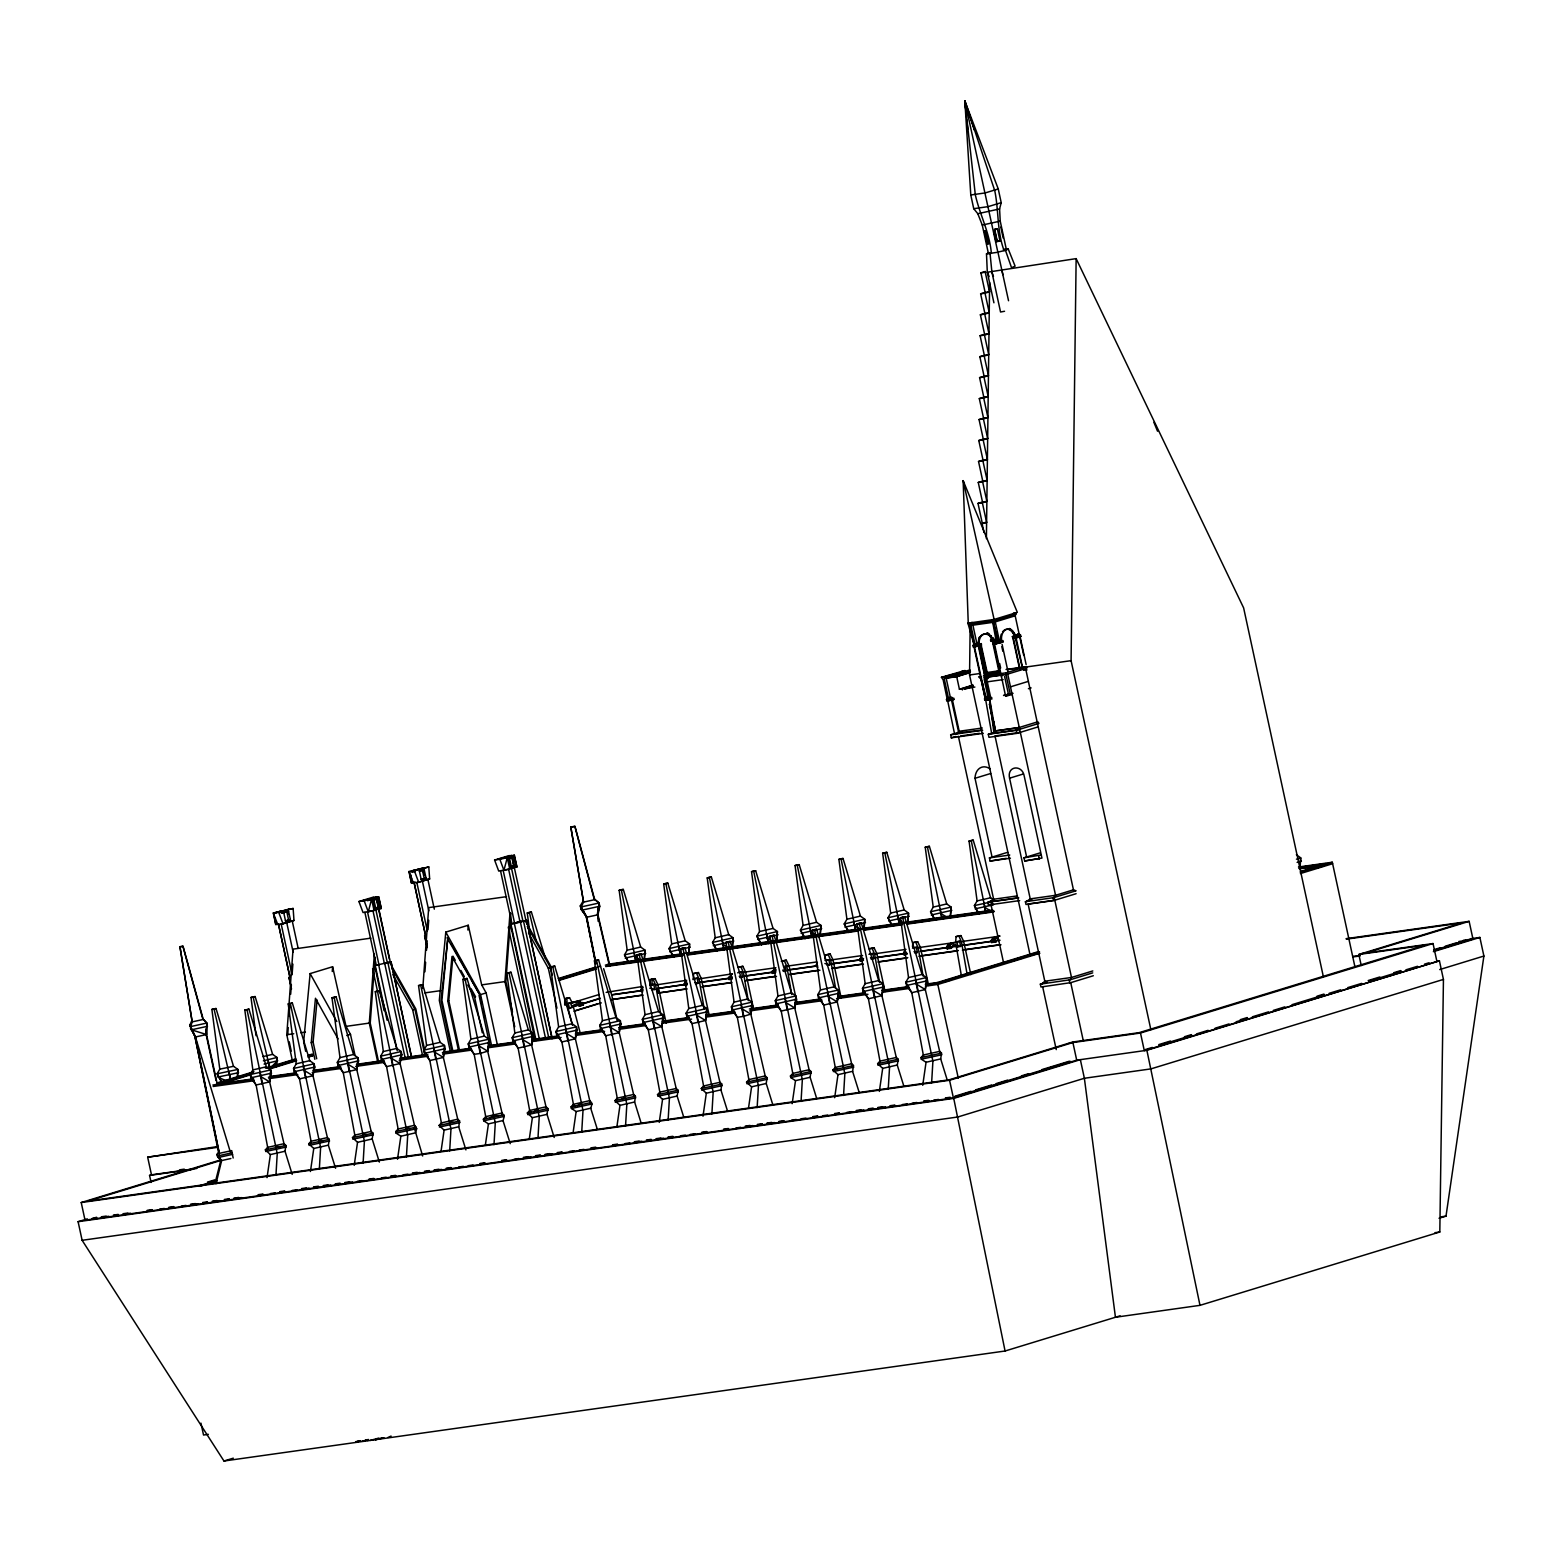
<?xml version="1.0" encoding="UTF-8"?>
<svg xmlns="http://www.w3.org/2000/svg" width="1562" height="1562" viewBox="0 0 1562 1562"><rect width="100%" height="100%" fill="white"/><g stroke="black" fill="none" stroke-linecap="round" stroke-linejoin="round"><path stroke-width="1.5" d="M569.954 1003.448L572.375 1003.097L569.525 997.669L564.741 998.782L564.702 1005.049L567.104 1004.717L572.512 1025.355M1030.276 955.885L969.553 674.979L970.178 624.995M986.403 538.656L989.625 282.488M1150.862 1029.651L1071.083 660.667L1076.14 258.628L987.301 272.218L986.501 253.864L989.273 252.614M1120.11 1315.829L1005.069 1351.013L223.971 1461.017L82.122 1240.306L78.1 1221.699L953.738 1098.398L1080.357 1059.661L1084.379 1078.268L1115.444 1317.254L1199.987 1305.344L1439.813 1231.988L1443.444 979.413L1439.422 960.806L1144.302 1050.66L1140.494 1033.029L1433.037 943.546L1436.845 961.157M230.395 1152.17L195.445 1036.973L191.423 1029.807L190.72 1026.566L192.185 1021.88L179.942 946.709L182.852 946.064L202.709 1018.658L206.789 1023.051L206.535 1034.552L217.216 1083.813M1026.624 856.991L1009.579 778.188C1006.748 765.614 1022.349 764.306 1024.223 776.138L1041.952 858.104L1024.672 860.974L1023.989 857.811L1040.038 852.891M651.94 985.153L652.135 979.081L655.044 978.671L657.778 984.333L666.173 1023.149M275.947 1175.385L277.235 1153.615L247.011 1009.735L248.963 1009.15L266.36 1066.787L270.714 1069.911L271.417 1073.153L269.621 1081.88L284.264 1144.907M319.331 1169.274L320.62 1147.523L290.395 1003.624L292.348 1003.038L309.745 1060.676L314.118 1063.8L314.821 1067.041L313.005 1075.769L327.669 1138.796M363.106 1163.104L364.395 1141.353L334.17 997.474L336.123 996.868L353.52 1054.506L357.893 1057.63L358.577 1060.871L356.78 1069.599L371.444 1132.626M406.413 1157.012L407.702 1135.262L377.477 991.362L379.429 990.777L396.826 1048.414L401.2 1051.538L401.883 1054.78L400.087 1063.507L415.277 1128.877L414.516 1125.323L398.115 1128.994L395.791 1131.552L396.123 1133.153L400.848 1136.218L415.492 1132.86L416.683 1128.682L414.516 1125.323M449.68 1150.921L450.969 1129.15L420.744 985.271L422.697 984.685L440.094 1042.323L444.467 1045.447L445.17 1048.688L443.354 1057.415L458.017 1120.442M494.002 1144.673L495.291 1122.922L465.066 979.042L467.018 978.437L484.415 1036.075L488.789 1039.199L487.676 1051.167L502.866 1116.537L502.105 1112.984L485.704 1116.674L483.38 1119.232L483.732 1120.813L488.437 1123.879L503.081 1120.54L504.272 1116.342L502.105 1112.984M537.953 1138.483L539.241 1116.732L509.017 972.853L510.969 972.247L528.366 1029.885L532.74 1033.009L533.423 1036.25L531.627 1044.978L546.29 1108.005M581.708 1132.333L582.997 1110.562L552.772 966.683L554.725 966.077L572.122 1023.715L576.495 1026.859L577.198 1030.1L575.382 1038.828L590.573 1104.178L589.811 1100.624L573.41 1104.314L571.087 1106.872L571.438 1108.473L576.144 1111.539L590.787 1108.18L591.978 1103.983L589.811 1100.624M625.542 1126.163L626.831 1104.393L596.606 960.513L598.578 959.908L615.955 1017.545L620.329 1020.689L621.032 1023.93L619.235 1032.658L633.879 1095.684M668.126 1120.169L669.415 1098.398L639.19 954.519L641.142 953.913L658.539 1011.551L662.913 1014.675L663.616 1017.936L661.8 1026.644L676.463 1089.671M711.881 1113.999L713.17 1092.228L682.945 948.349L684.898 947.763L702.295 1005.401L706.668 1008.525L707.371 1011.766L705.555 1020.494L720.219 1083.52M757.14 1107.614L758.449 1085.863L728.224 941.984L730.176 941.378L747.573 999.016L751.927 1002.14L750.834 1014.109L765.478 1077.136M801.052 1101.444L802.341 1079.674L772.136 935.794L774.088 935.189L791.485 992.827L795.839 995.97L796.542 999.211L794.746 1007.939L809.389 1070.966M843.558 1095.45L844.847 1073.699L814.622 929.82L816.594 929.214L833.971 986.852L838.345 989.976L839.048 993.217L837.252 1001.945L852.442 1067.315M888.231 1089.163L889.539 1067.393L859.315 923.513L861.267 922.927L878.664 980.565L883.018 983.689L883.721 986.93L881.925 995.658L896.568 1058.685M931.616 1083.052L932.904 1061.301L902.68 917.402L904.652 916.816L922.029 974.454L926.403 977.578L927.106 980.819L925.29 989.547L939.953 1052.573M206.262 1029.397L205.969 1033.751L216.064 1080.572M649.772 985.837L650.183 979.667L652.135 979.081M693.157 979.725L693.587 973.556L698.448 972.56L701.182 978.222L709.421 1016.335M825.029 959.127L825.302 955.007L830.164 954.011L832.897 959.673L841.137 997.786M912.52 946.806L912.794 942.687L917.655 941.691L920.389 947.353L928.629 985.466M970.842 974.61L963.637 941.261L960.903 935.599L956.061 936.614L955.632 942.765L957.799 942.101M597.719 909.143L598.129 921.248M292.426 1060.891L286.783 1034.727L293.051 949.13L370.858 938.157M287.701 1034.727L288.228 1027.581M289.087 1015.671L289.79 1006.143M290.669 994.252L291.372 984.724M292.172 973.595L292.875 964.125M332.257 971.525L332.608 966.741L310.135 973.595L303.653 1041.913L305.683 1051.324M378.043 1063.527L369.296 1023.09L374.353 954.148M375.056 957.252L370.233 1023.11L378.355 1060.715M422.775 988.473L428.71 907.62L506.518 896.666M424.923 971.798L425.625 962.27M426.504 950.36L427.187 940.832M428.008 929.741L428.71 920.272M467.897 930.015L468.249 925.231L445.795 932.104L439.312 1000.422L450.5 1052.202M514.738 1026.781L504.956 981.6L510.013 912.638M510.891 913.38L505.893 981.6L512.492 1012.156M237.229 1076.608L237.893 1069.443L233.519 1066.299L216.025 1008.525L211.885 1009.423L219.793 1069.15L217.118 1073.816L221.745 1082.446M248.963 1009.15L244.824 1010.048L252.849 1069.911L250.174 1074.578L256.109 1085.004L269.621 1081.88L270.714 1069.911L250.174 1074.578L250.877 1077.819L256.109 1085.004L267.883 1148.597M276.103 1067.041L276.982 1057.474L272.628 1054.35L255.133 996.556L250.994 997.454L256.051 1035.684M292.348 1003.038L288.209 1003.936L296.233 1063.8L293.558 1068.467L299.494 1078.893L313.005 1075.769L314.118 1063.8L293.558 1068.467L294.261 1071.727L299.494 1078.893L311.268 1142.486M336.123 996.868L331.984 997.767L340.008 1057.63L337.333 1062.316L343.269 1072.743L356.78 1069.599L357.893 1057.63L337.333 1062.316L338.036 1065.557L343.269 1072.743L355.043 1136.316M379.429 990.777L375.29 991.675L383.315 1051.538L380.64 1056.205L386.575 1066.631L400.087 1063.507L401.2 1051.538L380.64 1056.205L381.343 1059.466L386.575 1066.631L398.349 1130.224M422.697 984.685L418.557 985.583L426.582 1045.447L423.907 1050.113L429.843 1060.539L443.354 1057.415L444.467 1045.447L423.907 1050.113L424.61 1053.354L429.843 1060.539L441.616 1124.132M510.969 972.247L506.83 973.146L514.855 1033.009L512.18 1037.695L518.115 1048.122L531.627 1044.978L532.74 1033.009L512.18 1037.695L512.883 1040.936L518.115 1048.122L530.319 1114.057M554.725 966.077L550.605 966.995L558.61 1026.859L555.935 1031.525L561.871 1041.952L575.382 1038.828L576.495 1026.859L555.935 1031.525L556.638 1034.766L561.871 1041.952L573.644 1105.525M598.578 959.908L594.439 960.825L602.444 1020.689L599.769 1025.355L605.705 1035.782L619.235 1032.658L620.329 1020.689L599.769 1025.355L600.472 1028.597L605.705 1035.782L617.478 1099.355M644.169 959.771L645.047 950.184L640.693 947.06L623.297 889.422L621.11 889.735L619.157 890.32L627.163 950.184L624.488 954.851L629.135 963.5M641.142 953.913L637.003 954.831L645.028 1014.695L642.353 1019.361L648.289 1029.788L661.8 1026.644L662.913 1014.675L642.353 1019.361L643.056 1022.602L648.289 1029.788L660.062 1093.361M688.705 953.484L689.584 943.917L685.21 940.793L667.833 883.155L665.646 883.448L663.694 884.053L671.699 943.917L669.024 948.583L673.652 957.213M684.898 947.763L680.778 948.661L688.783 1008.525L686.108 1013.191L692.044 1023.618L705.555 1020.494L706.668 1008.525L686.108 1013.191L686.811 1016.432L692.044 1023.618L703.818 1087.211M732.227 947.353L733.105 937.786L728.732 934.662L711.354 877.024L709.168 877.317L707.215 877.922L715.22 937.786L712.545 942.452L717.173 951.082M771.921 971.876L775.748 971.017L771.921 971.876L775.494 968.147M774.088 935.189L769.949 936.107L777.954 995.97L775.279 1000.637L781.234 1011.063L794.746 1007.939L795.839 995.97L775.279 1000.637L775.982 1003.878L781.234 1011.063L792.988 1074.636M817.395 962.661L816.125 964.847C817.395 965.98 815.462 966.585 817.883 967.093M820.07 934.994L820.968 925.407L816.594 922.283L799.197 864.645L797.03 864.957L795.058 865.563L803.083 925.407L800.408 930.093L805.035 938.723M816.594 929.214L812.455 930.112L820.46 989.976L817.785 994.662L823.721 1005.088L837.252 1001.945L838.345 989.976L817.785 994.662L818.488 997.903L823.721 1005.088L835.494 1068.662M863.903 928.824L864.782 919.237L860.428 916.113L843.031 858.475L840.844 858.788L838.892 859.373L846.916 919.237L844.222 923.923L848.869 932.553M861.326 956.471L859.705 959.517L863.532 958.658M861.267 922.927L857.128 923.825L865.153 983.689L862.478 988.355L868.413 998.782L881.925 995.658L883.018 983.689L862.478 988.355L863.161 991.597L868.413 998.782L880.187 1062.375M904.906 950.34L903.617 952.527C904.886 953.66 902.953 954.265 905.394 954.772L906.839 953.367M907.659 922.654L908.537 913.087L904.183 909.943L886.786 852.305L882.647 853.223L890.672 913.087L887.977 917.753L891.316 924.587M904.652 916.816L900.513 917.714L908.518 977.578L905.843 982.244L911.778 992.671L925.29 989.547L926.403 977.578L905.843 982.244L906.546 985.505L911.778 992.671L923.552 1056.263M950.243 916.66L951.121 907.092L946.748 903.949L929.37 846.311L925.231 847.229L933.236 907.092L930.562 911.759L933.881 918.593M950.087 947.275L947.041 948.778L951.063 946.689L946.533 947.294L948.154 944.249L951.785 944.19L953.757 942.511M946.865 946.435L949.579 946.045L950.867 943.858M994.603 941.007L991.558 942.511L995.58 940.422L991.05 941.027L992.671 937.961L996.322 937.922L998.294 936.243M991.401 940.168L994.115 939.777L995.385 937.59M1299.838 867.437L1300.716 857.85L1296.362 854.726M314.86 1059.329L311.248 1042.655L315.465 998.255L338.075 1038.886M316.715 1058.763L313.103 1042.088L317.106 1000.031M452.219 1052.3L441.05 1000.637L447.884 937.493L441.909 1000.363L453.078 1052.027M458.584 1050.894L447.767 1000.891L451.984 956.491L465.554 980.877M459.579 1050.582L448.763 1000.598L452.98 956.198L455.245 960.259M609.922 966.136L597.953 914.766L599.066 903.012L594.126 898.892L574.816 826.22L570.813 827.079L583.563 902.114L581.123 906.936L581.825 910.177L599.769 906.253L599.066 903.012L594.126 898.892M267.043 1177.631L270.382 1154.591L265.325 1149.925L267.649 1147.367L284.05 1143.677L285.866 1145.454L285.026 1151.233L292.192 1174.37M310.428 1171.52L313.767 1148.48L308.71 1143.814L311.033 1141.256L327.434 1137.585L329.25 1139.342L328.41 1145.141L313.767 1148.48M354.203 1165.35L357.542 1142.31L352.485 1137.663L354.808 1135.105L371.209 1131.415L373.025 1133.172L372.186 1138.971L379.351 1162.089M397.509 1159.258L400.848 1136.218M441.109 1150.862L444.116 1130.127L439.059 1125.46L441.382 1122.902L457.783 1119.212L459.599 1120.989L458.759 1126.768L444.116 1130.127M485.431 1144.614L488.437 1123.879M529.381 1138.425L532.388 1117.689L527.331 1113.042L529.655 1110.484L546.056 1106.794L547.871 1108.551L547.032 1114.35L554.198 1137.468M573.156 1132.255L576.144 1111.539M616.99 1126.085L619.977 1105.349L614.92 1100.702L617.244 1098.145L633.645 1094.454L635.461 1096.212L634.621 1102.011L641.064 1122.824M659.223 1122.395L662.561 1099.355L657.504 1094.708L659.828 1092.15L676.229 1088.46L678.045 1090.217L677.205 1096.016L662.561 1099.355M702.998 1116.244L706.317 1093.205L701.26 1088.538L703.583 1085.981L719.984 1082.29L721.8 1084.067L720.961 1089.846L706.317 1093.205M748.588 1107.556L751.595 1086.82L746.538 1082.173L748.862 1079.615L765.263 1075.925L767.079 1077.682L766.239 1083.481L772.663 1104.295M792.168 1103.67L795.507 1080.65L790.782 1077.585L790.431 1075.984L792.774 1073.426L809.175 1069.736L810.99 1071.512L810.131 1077.292L816.575 1098.125M834.674 1097.696L837.993 1074.656L832.937 1070.009L835.26 1067.432L851.661 1063.761L853.477 1065.518L852.637 1071.317L837.993 1074.656M879.347 1091.408L882.686 1068.369L877.629 1063.702L879.953 1061.145L896.354 1057.454L898.17 1059.231L897.33 1065.011L882.686 1068.369M922.732 1085.297L926.051 1062.258L921.346 1059.192L920.994 1057.591L923.318 1055.033L939.719 1051.363L941.535 1053.12L940.695 1058.919L947.138 1079.732M1439.032 1218.262L1446.002 1216.134L1483.9 956.042L1479.878 937.434L1470.232 938.801M948.349 700.674L946.592 700.908L947.607 700.459L954.577 733.925L957.643 733.496L959.166 731.153M976.445 643.876L977.832 643.603L989.664 699.425L993.959 733.144L991.675 733.476L985.7 699.952M1038.222 726.857L1016.96 733.359L988.961 737.303L988.316 734.277L1016.315 730.333L1038.945 723.401L1037.832 721.8L1018.6 727.677L1018.287 729.727L992.788 733.32L995.541 730.665M598.539 907.327L597.387 913.985L608.887 963.481M237.678 1077.038L237.893 1069.443L217.118 1073.816L223.054 1084.243M276.337 1067.256L276.982 1057.474L263.392 1060.832M468.932 1047.126L474.165 1054.311L480.237 1053.452L487.676 1051.167L489.472 1042.44L468.932 1047.126L468.229 1043.885L470.904 1039.199L462.879 979.335L467.018 978.437M644.403 959.966L645.047 950.184L624.488 954.851L629.252 963.207M688.94 953.699L689.584 943.917L669.024 948.583L673.788 956.92M732.461 947.568L733.105 937.786L712.545 942.452L717.309 950.809M732.07 1010.067L737.323 1017.252L743.395 1016.393L750.834 1014.109L752.63 1005.401L732.07 1010.067L731.387 1006.826L734.062 1002.14L726.037 942.276L730.176 941.378M776.783 941.339L777.427 931.538L773.053 928.414L755.676 870.776L753.489 871.088L751.537 871.674L759.542 931.538L756.867 936.224L761.495 944.854M820.304 935.208L820.968 925.407L800.408 930.093L805.152 938.43M864.137 929.039L864.782 919.237L844.222 923.923L848.986 932.26M907.893 922.869L908.537 913.087L887.977 917.753L892.742 926.09M950.477 916.874L951.121 907.092L930.562 911.759L935.326 920.096M1300.072 867.652L1300.716 857.85L1296.421 859.178M582.977 901.333L580.303 905.804L586.824 917.206L597.953 914.766L598.929 905.12M216.025 1183.723L221.648 1160.546L216.864 1154.494L218.524 1152.287L194.859 1036.192L189.783 1025.297L191.599 1021.099M215.185 1182.571L220.984 1159.648M999.582 208.937L1001.203 202.65L998.255 188.943L964.847 100.983L970.783 194.977L973.731 208.683L977.812 213.721L982.264 225.045L988.395 253.454L991.362 253.317C989.664 232.562 979.706 214.521 975.313 194.781L964.847 100.983L994.721 190.525C998.86 210.323 996.829 230.903 1004.054 250.545L1006.358 249.51L1000.227 221.121L999.582 208.937L977.812 213.721M599.769 906.253L597.953 914.766M1015.788 613.651L1015.163 615.701L1023.754 655.435M642.783 991.753C640.342 991.245 642.275 990.64 641.006 989.507L643.212 987.633M686.167 985.642C683.746 985.134 685.679 984.529 684.41 983.396L686.616 981.522M732.324 977.129L728.478 977.988L732.07 974.278M906.331 952.137L906.487 953.445L874.505 957.936M949.579 946.045L949.735 947.353L950.379 946.435M994.115 939.777L994.252 941.085L994.896 940.168M1001.906 641.923L1003.312 641.865L998.177 643.329L993.588 622.398L994.35 620.524L963.149 480.647L968.245 623.101M1015.573 612.597L1015.32 615.76L993.588 622.398M600.355 998.411L580.537 1004.639L577.94 1001.945L568.217 1003.409L569.544 1008.486L578.487 1003.39M993.881 721.722L995.326 730.84L994.35 732.871L995.677 732.676L989.449 703.954L994.603 731.055M202.709 1018.658L206.789 1023.051L206.535 1034.552L195.445 1036.973L189.783 1025.297L195.445 1036.973L219.305 1153.342L218.25 1157.501L221.648 1160.546L230.864 1158.535M732.031 977.988L728.985 979.491L729.61 977.519M775.455 971.857L772.409 973.38L773.034 971.408M863.259 959.498L860.213 961.02L860.838 959.048M947.607 948.368L947.665 946.806M992.143 942.101L992.182 940.539M993.51 899.868L990.601 897.779L973.204 840.141L969.065 841.059L977.09 900.923L974.395 905.589L977.734 912.423M997.864 938.821L995.873 942.023L991.558 942.511M973.653 645.243L972.989 645.399M973.087 646.805L974.356 646.629L973.38 646.863M986.032 697.726L985.017 697.863L973.946 646.551M995.131 640.732L992.163 641.162L991.558 638.702L992.827 638.292M947.431 699.229L951.492 698.78M996.048 643.036L994.233 643.778L995.892 643.251M1001.925 642.236L999.211 643.017M1016.003 635.949L1012.898 636.945M1013.172 638.253L1014.011 637.745M1020.435 635.129L1020.025 634.836M1019.517 635.539L1017.545 634.289M985.017 697.726L985.563 697.706M998.02 640.557L993.959 641.299L1005.557 695.949L1008.564 695.285M1005.557 695.949L1011.356 694.699C1010.321 692.688 993.295 698.292 1013.055 693.352M272.667 1065.655L277.685 1060.715L264.095 1064.093M947.041 948.778L951.356 948.29L953.347 945.088L960.571 946.416L959.673 941.242L956.959 941.632L957.857 946.806L960.571 946.416M578.623 1003.077L582.567 1002.628L582.997 1003.897L578.955 1004.62L583.427 1004.835L579.365 1006.182L576.046 1004.132L569.544 1008.486M581.962 1003.331L583.309 1004.346M959.673 941.242L948.154 944.249M992.671 937.961L999.504 935.775M581.064 1002.335L576.964 1001.242L568.217 1003.409M1042.01 983.748L1044.802 981.229L1071.493 977.461L1092.814 970.939M1026.585 901.45L1030.237 898.872L1055.561 895.299L1073.445 889.832L1076.042 890.809M992.788 733.32L995.951 731.758M490.058 1117.884L493.729 1115.541L497.829 1116.186M534.009 1111.695L537.679 1109.352M577.764 1105.545L581.435 1103.182M621.598 1099.355L625.269 1097.012M1017.077 895.944L993.627 899.243L989.273 901.918L1017.116 898.013M580.224 1005.459L579.365 1006.182M991.675 733.476L995.638 732.402M998.255 188.943L985.231 192.927L970.783 194.977M1001.203 202.65L988.18 206.633L973.731 208.683M1000.227 221.121L982.264 225.045M1005.479 250.35L1008.271 249.1L1015.105 266.126L1011.551 267.707L1005.479 250.35L997.845 252.126L964.847 100.983L966.058 112.835M973.692 644.11L976.309 643.934M972.872 645.399L973.907 645.126M976.972 644.911L981.405 643.642L979.413 643.817M980.565 645.321L981.678 644.95L979.198 645.75M993.959 641.299C1005.908 641.533 987.34 645.946 995.306 643.368M996.536 640.771L997.2 640.986M999.524 640.244L998.489 641.689M978.534 645.867L978.613 645.848A10.914 7.966 73 0 1 984.236 634.094A10.914 7.966 73 0 1 994.467 643.622L998.235 643.212L997.727 640.889L1001.476 639.854L996.126 641.142L997.552 640.85M1012.937 637.765L1016.94 637.335M1019.322 636.652L1018.19 634.192M985.407 698.663L988.336 698.37L984.216 679.372L984.997 677.264L986.911 676.776M1031.115 687.905L1028.401 688.686M387.981 1437.45L391.086 1436.064M979.706 644.227L980.936 643.934L988.063 676.424M973.516 646.551L975.254 646.18M992.749 640.771L992.007 641.103A10.914 7.419 82 0 0 986.618 633.04M994.057 642.197L993.12 642.548L999.934 641.377M1019.068 635.675L1020.611 634.973L1019.615 635.617M1019.361 636.984L1020.904 636.456L1019.498 635.812M986.813 676.815L984.763 679.294L989.41 697.121M947.333 699.151L946.318 699.6L948.075 699.385M953.796 698.116L950.946 698.819M954.089 699.425L951.219 700.108M985.837 698.507L984.372 698.936L988.883 699.425M991.792 697.55L988.16 698.409M986.13 699.815L984.665 700.225L988.746 699.464M992.065 698.858L989.195 699.542M980.897 272.842L985.271 272.237L989.507 291.821L985.017 293.187L989.254 312.771L984.743 314.138L988.98 333.721L984.49 335.108L988.726 354.691L984.216 356.058L988.453 375.641L983.962 377.028L988.199 396.611L983.689 397.978L987.926 417.562L983.435 418.948L987.672 438.531L983.162 439.898L987.399 459.482L982.908 460.868L987.145 480.452L982.635 481.818L986.872 501.402L982.381 502.788L986.618 522.372L982.225 522.977L978.007 503.394L982.498 502.027L978.261 482.443L982.752 481.057L978.534 461.473L983.025 460.107L978.788 440.523L983.279 439.137L979.062 419.553L983.552 418.186L979.315 398.603L983.806 397.217L979.589 377.633L984.08 376.266L979.843 356.683L984.333 355.296L980.096 335.713L984.607 334.346L980.37 314.763L984.861 313.396L980.624 293.812L985.134 292.426L980.897 272.842L985.427 271.456M986.618 522.372L982.107 523.739L984.001 532.447M969.787 624.468L970.978 624.117M972.677 623.863L970.334 622.847L975.449 646.473L974.376 646.746M992.221 619.606L996.615 643.466L995.873 640.967M994.35 620.524L1016.061 613.866M994.428 620.973L1014.675 614.784M991.733 638.819L993.491 638.272M976.113 646.063L973.887 646.629M1016.569 637.647L1014.792 637.823L1014.402 635.343L1016.53 634.758M1015.593 635.422L1019.596 634.328L1015.593 635.422L1022.485 667.286M1019.185 667.091L1012.586 636.652L1015.339 635.812M996.751 641.787L997.962 641.904M1020.123 669.512L1013.055 636.827L1016.452 635.754M1001.242 639.815L1001.691 640.869L999.68 641.533M1016.374 634.992L1019.127 634.309L1015.73 634.933L1016.237 637.257L1013.328 638.136L1017.331 637.491M947.529 700.752L943.175 679.9L941.437 677.283L965.062 670.488M941.437 677.283L956.452 675.038L956.803 676.678L944.971 678.338L944.62 676.717M970.08 672.382L956.666 676.502L945.791 678.025L945.44 676.405L970.08 669.981M946.025 677.01L963.403 671.699M945.654 677.42L962.622 672.07L970.432 671.601M944.971 678.338L969.943 670.918M956.803 676.678L970.295 672.539M984.294 675.331L999.953 670.547M985.661 675.155L999.075 671.035M992.69 673.788L999.211 671.797M992.592 674.101L999.289 672.05M986.637 678.806L988.453 678.24M983.416 676.034L1006.201 672.812L1026.449 666.623L1026.8 668.243L1006.553 674.452L983.767 677.654M1002.082 674.745L1001.437 676.951M945.44 676.405L956.315 674.862L959.419 689.252L972.833 685.132M973.067 685.308L962.094 688.666L962.387 689.955M1027.054 669.903L1023.618 670.274M964.574 689.291L973.341 686.616M951.883 697.453L947.373 698.409L951.883 697.453L959.576 732.988M947.685 700.752L950.75 700.323M947.9 700.85L952.39 699.776M951.668 699.991L954.167 699.229M1010.497 686.831L1028.382 681.364M273.272 913.009L293.129 908.459L293.988 920.467L283.015 923.825L275.771 924.528L273.272 913.009L277.782 924.548M408.932 871.518L428.789 866.949L429.648 878.957L418.675 882.315L411.431 883.018L408.932 871.518L413.442 883.057M281.59 910.763L275.771 912.559L289.692 909.201L287.037 909.572L288.013 914.18M275.771 924.528L273.662 913.536L293.129 908.459M415.004 881.925L411.431 883.018L409.322 872.045L428.789 866.949M412.095 872.377L415.453 871.342M986.872 697.355L985.231 697.843L987.887 697.433M288.599 911.349L281.961 913.087L288.599 911.349L290.376 919.608L285.553 921.072L283.776 912.833M419.221 871.088L424.239 869.858L426.035 878.098L421.213 879.582L419.436 871.323L424.239 869.858M979.179 644.305L990.523 696.808L985.837 697.784M989.449 698.097L978.593 644.384L980.37 643.837L986.95 674.276M985.388 700.147L986.95 700.01L980.37 676.58L978.632 676.834L981.151 679.333L985.661 700.186L988.746 699.737M1008.115 694.309L1011.961 693.45M1008.486 694.485L1011.122 693.684M285.358 920.838L290.376 919.608M420.998 879.328L426.035 878.098M293.988 920.467L281.199 924.079L292.153 974.747M429.648 878.957L416.859 882.569L427.324 930.932M378.785 896.978L371.6 899.165L374.099 910.685L363.048 912.54L358.928 901.528L373.181 897.174L378.785 896.978L381.265 908.479L367.519 911.915L378.98 964.886L376.305 965.257L364.864 912.286M514.445 855.468L507.26 857.675L509.759 869.175L498.708 871.049L494.588 860.037L508.822 855.683L514.445 855.468L516.924 866.988L503.179 870.424L514.64 923.396L520.068 922.205L525.906 920.408L511.672 855.546L498.024 859.276L500.699 858.905M376.305 897.428L362.364 900.786L376.305 897.428L390.246 961.919L384.408 963.695L372.967 910.724M506.127 857.714L511.672 855.546M367.5 900.727L370.721 899.751M508.548 858.495L513.722 857.226L515.48 865.368L510.442 866.91L508.685 858.768L513.722 857.226M373.025 900.259L378.063 898.716L379.82 906.858L374.782 908.401L373.025 900.259L371.209 900.513L378.063 898.716M374.646 908.147L379.82 906.858M510.305 866.656L515.48 865.368M983.338 733.32L951.297 737.83L950.653 734.804L959.595 732.051M957.662 733.008L961.958 731.699M957.74 733.242L959.517 732.695M981.873 730.079L958.111 732.929M951.297 737.83L955.788 736.463M988.316 734.277L995.014 732.227M529.479 929.663L527.253 912.95L531.392 912.052L545.392 958.267M211.885 1009.423L216.025 1008.525M250.994 997.454L255.133 996.556M527.253 912.95L531.392 912.052M992.065 857.089L975.02 778.286L990.679 773.502M374.529 964.34L384.076 1010.634M510.188 922.849L534.985 1039.687M619.157 890.32L623.297 889.422M516.885 922.166L521.122 920.955M387.064 1020.201L375.231 965.492L391.008 961.762L411.587 1056.908M536.098 1040.546L510.891 924.001L526.667 920.272L551.874 1036.817M1009.579 778.188L1022.993 774.088M663.694 884.053L667.833 883.155M707.215 877.922L711.354 877.024M751.537 871.674L755.676 870.776M795.058 865.563L799.197 864.645M838.892 859.373L843.031 858.475M882.647 853.223L886.786 852.305M925.231 847.229L929.37 846.311M233.519 1066.299L219.793 1069.15M272.628 1054.35L263.021 1056.595M311.248 1042.655L313.103 1042.088M447.767 1000.891L448.763 1000.598M969.065 841.059L973.204 840.141M346.764 1035.528L350.493 1034.395L355.062 1055.58M447.025 937.747L479.885 995.014L481.916 1004.405M445.795 932.104L480.569 994.603L486.153 992.905L497.341 1044.685M467.819 984.939L474.594 997.122L475.59 996.81L471.06 988.687M640.693 947.06L627.163 950.184M238.595 1072.684L217.821 1077.058L227.447 1081.353M266.36 1066.787L252.849 1069.911M217.196 1082.896L253.923 1071.669M265.403 1068.154L295.238 1059.036M558.298 978.554L595.61 967.132M216.532 1083.657L253.005 1072.489M266.692 1068.31L296.331 1059.231M307.734 1055.756L312.283 1054.35L312.595 1055.814L308.046 1057.201M558.903 978.905L600.628 966.156M685.21 940.793L671.699 943.917M226.685 1081.548L249.647 1074.539M270.304 1068.213L295.55 1060.481M558.61 980.018L593.599 969.319M625.19 958.111L645.75 953.425M216.845 1085.102L251.052 1074.636M269.289 1069.072L296.643 1060.696M559.216 980.37L596.293 969.026M309.745 1060.676L296.233 1063.8M250.877 1077.819L271.417 1073.153M728.732 934.662L715.22 937.786M690.287 947.158L669.727 951.824M1010.438 858.202L990.113 861.053L989.429 857.889L1007.705 852.305M353.52 1054.506L340.008 1057.63M294.261 1071.727L314.821 1067.041M990.113 861.053L1006.299 858.339M773.053 928.414L759.542 931.538M713.248 945.713L733.808 941.027M761.631 944.561L756.867 936.224L777.427 931.538L776.548 941.125L993.432 910.451M396.826 1048.414L383.315 1051.538M338.036 1065.557L358.577 1060.871M564.741 998.782L569.525 997.669M816.594 922.283L803.083 925.407M757.57 939.465L778.13 934.798M1023.989 857.811L1041.268 854.941M1024.672 860.974L1039.862 858.397M440.094 1042.323L426.582 1045.447M381.343 1059.466L401.883 1054.78M571.477 1002.98L599.222 994.486M606.154 992.378L642.783 986.442M575.734 1002.199L578.174 1001.437M577.94 1001.945L580.381 1001.203M650.183 979.667L655.044 978.671M860.428 916.113L846.916 919.237M801.111 933.334L821.671 928.668M573.801 1005.167L576.241 1004.425M580.127 1003.39L582.567 1002.628M574.465 1006.084L599.984 998.294M573.059 1006.768L577.608 1005.362M580.966 1005.596L583.427 1004.835M484.415 1036.075L470.904 1039.199M424.61 1053.354L445.17 1048.688M660.902 1015.378L655.61 984.997L686.694 980.272M693.587 973.556L698.448 972.56M574.855 1010.77L597.602 1003.819M642.294 995.053L611.25 999.641L643.075 995.15M904.183 909.943L890.672 913.087M574.035 1011.258L601.331 1002.902M844.925 927.164L865.485 922.498M485.938 1117.884L474.165 1054.311L468.229 1043.885L488.789 1039.199M687.221 988.941L658.246 993.022L657.27 988.512L685.093 984.392M528.366 1029.885L514.855 1033.009M704.286 1009.267L698.995 978.886L732.48 973.829M742.848 966.312L738.006 967.308L742.848 966.312L745.582 971.974L753.821 1010.087M946.748 903.949L933.236 907.092M658.246 993.022L686.069 988.883M888.68 920.994L909.24 916.328M572.122 1023.715L558.61 1026.859M512.883 1040.936L533.423 1036.25M748.296 1000.676L743.414 972.638L745.582 971.974M786.291 960.181L781.43 961.196L786.291 960.181L789.025 965.863L797.264 1003.976M990.601 897.779L977.09 900.923M931.264 915L951.824 910.334M151.104 1182.454L149.561 1175.405L151.475 1174.819L147.668 1157.188L216.923 1146.664M1019.654 900.591L988.492 904.984L987.887 902.231L992.202 900.923M988.629 902.133L993.744 900.552M979.159 913.926L974.395 905.589L992.807 901.567M615.955 1017.545L602.444 1020.689M556.638 1034.766L577.198 1030.1M791.739 994.564L786.857 966.527L789.025 965.863M988.492 904.984L992.788 903.656M825.302 955.007L830.164 954.011M975.098 908.83L993.51 904.808M658.539 1011.551L645.028 1014.695M600.472 1028.597L621.032 1023.93M835.611 988.375L830.73 960.337L832.897 959.673M874.076 947.822L869.214 948.837L874.076 947.822L876.809 953.503L885.049 991.597M1076.12 893.698L1053.628 900.571L1026 904.476L1025.394 901.723L1031.857 899.751M1075.515 890.965L1053.022 897.838L1053.628 900.571M702.295 1005.401L688.783 1008.525M643.056 1022.602L663.616 1017.936M879.523 982.205L874.642 954.167L876.809 953.503M912.794 942.687L917.655 941.691M1439.422 960.806L1146.879 1050.289L1076.706 1060.168L953.386 1097.91L85.031 1220.176L81.224 1202.545L220.437 1159.961M747.573 999.016L734.062 1002.14M219.891 1160.742L88.155 1201.041L949.208 1079.791L1072.703 1042.01L1139.186 1032.638L1425.345 945.108L1358.842 954.48L1361.224 965.492M686.811 1016.432L707.371 1011.766M923.103 976.055L918.222 948.017L920.389 947.353M956.061 936.614L960.903 935.599M749.096 1080.826L737.323 1017.252L731.387 1006.826L751.927 1002.14M285.866 1145.454L265.325 1149.925M286.217 1147.035L265.657 1151.526M791.485 992.827L777.954 995.97M967.171 974.649L961.47 941.945L963.637 941.261M285.026 1151.233L270.382 1154.591M329.25 1139.342L308.71 1143.814M329.602 1140.943L309.061 1145.415M833.971 986.852L820.46 989.976M775.982 1003.878L796.542 999.211M78.1 1221.699L87.335 1218.868M207.473 1182.122L214.404 1179.993M208 1182.571L214.97 1180.423M96.59 1217.247L91.982 1218.653L96.805 1217.969M198.276 1186.144L216.767 1180.482M373.025 1133.172L352.485 1137.663M200.697 1186.007L216.884 1181.048M373.377 1134.773L352.836 1139.245M878.664 980.565L865.153 983.689M818.488 997.903L839.048 993.217M372.186 1138.971L357.542 1142.31M416.332 1127.081L395.791 1131.552M416.683 1128.682L396.123 1133.153M922.029 974.454L908.518 977.578M863.161 991.597L883.721 986.93M1297.124 862.419L1301.419 861.092M459.599 1120.989L439.059 1125.46M459.95 1122.57L439.41 1127.061M906.546 985.505L927.106 980.819M503.921 1114.741L483.38 1119.232M925.329 984.216L937.395 982.518L1038.613 951.551M1301.009 871.284L1326.079 863.61L1326.392 865.075M1039.531 951.805L937.708 982.967L925.622 984.665M1300.131 872.084L1332.308 862.244L1354.937 966.878M504.272 1116.342L483.732 1120.813M944.6 981.854L951.512 979.745M1011.317 961.45L1022.817 957.936M1032.033 955.124L1038.925 953.015M1317.274 867.867L1324.107 865.758M1039.862 953.269L938.02 984.411L925.954 986.11M1300.443 873.548L1332.64 863.708M531.178 1111.851L527.331 1113.042L547.871 1108.551M548.223 1110.152L527.683 1114.624M547.032 1114.35L532.388 1117.689M574.933 1105.701L571.087 1106.872L591.627 1102.401M591.978 1103.983L571.438 1108.473M635.461 1096.212L614.92 1100.702M635.812 1097.813L615.272 1102.303M634.621 1102.011L619.977 1105.349M678.045 1090.217L657.504 1094.708M678.396 1091.818L657.856 1096.309M1083.345 1040.975L1070.731 982.654L1040.975 987.008L1040.351 984.138L1047.028 982.088M721.8 1084.067L701.26 1088.538M722.152 1085.649L701.611 1090.139M1092.717 972.872L1069.189 980.077L1069.814 982.947L1093.322 975.742M767.079 1077.682L746.538 1082.173M767.411 1079.283L746.87 1083.755M766.239 1083.481L751.595 1086.82M810.99 1071.512L790.431 1075.984M811.322 1073.094L790.782 1077.585M836.783 1068.818L832.937 1070.009L853.477 1065.518M810.131 1077.292L795.507 1080.65M853.828 1067.119L833.288 1071.591M898.17 1059.231L877.629 1063.702M898.521 1060.813L877.961 1065.304M941.535 1053.12L920.994 1057.591M941.886 1054.721L921.346 1059.192M940.695 1058.919L926.051 1062.258M1358.842 954.48L1462.188 922.849L1346.424 939.152M81.224 1202.545L949.559 1080.279L1072.899 1042.557L1076.706 1060.168M1365.442 953.054L1469.139 921.346L1472.946 938.957L1433.76 950.946M954.948 1096.212L970.978 1091.311M975.547 1089.905L991.577 1085.004M996.146 1083.618L1007.607 1080.103M1021.333 1075.906L1028.206 1073.797M1041.932 1069.599L1069.404 1061.203M1433.643 949.774L1440.574 947.665M1445.201 946.24L1456.76 942.706M955.319 1096.7L1070.751 1061.399M1434.053 950.262L1465.996 940.48L1458.771 941.495M1433.369 951.668L1479.878 937.434M1158.828 1044.587L1170.465 1041.034M1184.426 1036.758L1191.396 1034.63M1240.248 1019.693L1247.218 1017.545M1317 996.205L1323.99 994.076M1368.175 980.545L1379.812 976.992M1393.773 972.716L1400.743 970.588M1145.317 1049.566L1152.307 1047.419M1159.277 1045.29L1191.845 1035.333M1196.512 1033.907L1208.129 1030.334M1215.119 1028.206L1229.079 1023.93M1236.05 1021.802L1247.687 1018.248M1252.333 1016.823L1268.617 1011.844M1273.284 1010.419L1284.901 1006.865M1291.891 1004.717L1324.459 994.76M1329.106 993.334L1340.743 989.781M1347.713 987.633L1361.673 983.377M1368.663 981.229L1401.231 971.271M1405.878 969.846L1417.515 966.292M1424.485 964.164L1429.152 962.739M1439.715 969.572L1483.9 956.042M1443.444 979.413L1150.901 1068.896L1084.379 1078.268L957.76 1117.006L82.122 1240.306M223.971 1461.017L233.304 1458.166M368.398 1439.461L362.579 1441.257L367.792 1439.676M367.968 1440.496L366.25 1440.144M378.883 1438.055L370.194 1440.437M978.905 644.442L980.077 643.739M992.612 640.674L990.757 641.279L994.037 641.006M974.102 646.356L975.215 646.121M980.585 645.438L976.953 646.18M1018.502 635.851L1019.615 635.363M1018.775 637.159L1020.982 636.164L1019.576 636.222M985.31 698.585L986.423 698.351M997.396 228.989L994.506 229.712L997.083 241.661L999.973 240.939L997.396 228.989L994.623 229.106L997.2 241.056L999.973 240.939M977.207 643.7L978.613 645.848L981.268 645.047L979.257 645.321M979.472 644.384L975.938 645.126L977.304 644.794M1015.534 635.773L1012.196 636.73L1014.87 636.71M1017.76 635.851L1018.756 635.597M1018.814 635.851L1016.667 636.105M1019.107 637.14L1017.37 634.875M998.059 643.173L999.426 642.9M382.007 1438.055L375.31 1439.715L384.037 1437.801M1015.124 635.754L1016.218 635.5M976.68 644.891L978.046 644.618M977.246 646.219L978.749 645.926M998.216 641.826L994.33 642.607M998.938 641.709L1003.038 640.576L1000.715 640.771M1017.155 637.608L1018.17 637.374M997.317 643.349L998.489 643.134L996.205 643.681M948.915 697.726L950.418 697.394M950.067 698.448L949.052 698.683L952.039 698.194M950.477 700.284L951.785 700.088M989.488 698.214L987.399 698.565M988.453 699.717L989.761 699.503L995.677 732.676M570.97 827.294L574.972 826.415L594.692 899.673L583.563 902.114L570.813 827.079M422.677 868.082L411.431 871.049L425.352 867.711L422.677 868.082L424.181 874.993M499.82 859.295L507.26 857.675L503.94 870.307L499.82 859.295L494.588 860.037M364.161 900.805L371.6 899.165L368.281 911.817L364.161 900.805L358.928 901.528M180.138 946.982L183.066 946.338L203.275 1019.459L192.185 1021.88L179.942 946.709M595.747 961.88L586.824 917.206L581.005 909.045L580.303 905.804L581.123 906.936L599.066 903.012M190.72 1026.566L206.789 1023.051M190.486 1028.538L191.423 1029.807L207.492 1026.293L206.555 1025.023M218.524 1152.287L219.305 1153.342L231.703 1150.628L233.168 1158.028M232.269 1152.756L217.919 1155.9L216.864 1154.494M232.601 1154.357L218.25 1157.501L217.216 1156.075M649.87 985.153L653.795 984.314L654.693 989.488L651.979 989.878M693.274 979.042L697.199 978.202L698.097 983.377L695.383 983.767M737.674 972.794L741.618 971.954L742.516 977.129L739.802 977.5M824.99 960.493L828.914 959.654L829.812 964.828L827.099 965.218M868.902 954.323L872.826 953.484L873.744 958.638L871.03 959.029M912.481 948.173L916.406 947.333L917.324 952.508L914.61 952.898M975.684 644.032L977.07 643.778M1015.554 636.339L1017.057 636.203M1016.862 636.32L1013.055 636.827M976.191 646.336L977.578 646.082M976.211 646.434L977.656 646.18M996.165 642.275L997.2 642.06M997.884 642.041L998.997 641.806M997.474 643.368L994.623 643.895M950.477 699.015L948.466 699.405M996.829 732.637L993.959 733.144M986.501 253.864L997.942 252.243L1008.544 300.744M1004.542 311.268L1000.539 312.01L991.89 272.022L990.074 253.708M1018.014 634.465L1015.144 635.246M993.764 639.698L990.386 640.088L994.838 639.444M1015.827 636.164L1012.586 636.652M1016.296 636.359L1012.879 636.749M1016.12 637.472L1015.124 634.797M974.961 645.321L976.543 644.95M975.235 646.609L976.816 646.238M950.653 698.409L952.078 698.058M987.438 698.663L985.602 698.975M974.337 644.266L975.606 644.071M1014.792 637.823L1013.152 638.057M978.554 643.954L979.999 643.7M974.571 645.282L975.82 645.086M974.102 645.457L975.215 645.301L973.438 645.536M994.428 642.49L995.541 642.333M974.844 646.57L976.094 646.375M985.134 292.426L989.507 291.821M980.624 293.812L985.017 293.187M984.861 313.396L989.254 312.771M980.37 314.763L984.743 314.138M984.607 334.346L988.98 333.721M980.096 335.713L984.49 335.108M984.333 355.296L988.726 354.691M979.843 356.683L984.216 356.058M984.08 376.266L988.453 375.641M979.589 377.633L983.962 377.028M983.806 397.217L988.199 396.611M979.315 398.603L983.689 397.978M983.552 418.186L987.926 417.562M979.062 419.553L983.435 418.948M983.279 439.137L987.672 438.531M978.788 440.523L983.162 439.898M983.025 460.107L987.399 459.482M978.534 461.473L982.908 460.868M982.752 481.057L987.145 480.452M978.261 482.443L982.635 481.818M982.498 502.027L986.872 501.402M978.007 503.394L982.381 502.788M1013.426 613.144L1015.827 612.812M968.362 623.101L968.596 624.175L992.69 620.778L998.313 641.748M970.178 624.409L992.651 621.246M968.596 624.175L969.982 625.581L994.076 622.184M1014.402 635.343L1016.101 635.07L1016.589 637.374L1012.879 637.94M976.094 643.817L978.027 643.544M978.222 644.13L980.995 643.739M974.005 645.926L975.293 645.75M996.458 642.724L997.942 642.529M1006.045 669.493L1024.184 666.935M969.553 674.979L978.983 673.652M986.071 672.636L997.884 670.977M1007.334 669.649L1071.083 660.667M1022.7 669.161L1014.617 635.265M986.169 677.127L1002.941 674.764M987.282 681.833L1003.136 679.607M959.419 689.252L974.883 687.065M947.529 700.03L948.817 699.854M990.523 696.808L985.192 697.765L986.54 697.667M985.505 699.464L986.793 699.288M958.502 731.367L982.322 728.009M950.653 734.804L982.674 730.294M995.267 730.86L1019.283 727.482M960.728 735.936L979.491 733.3M1018.6 727.677L993.92 731.153L994.701 732.578M1020.318 732.324L994.994 735.897L1030.237 898.872M509.681 867.691L516.924 866.988L514.054 854.941M279.657 912.579L281.472 912.325M514.64 923.396L511.965 923.767L500.523 870.795M989.429 857.889L1009.755 855.039M987.887 902.231L1018.775 897.877M244.824 1010.048L247.011 1009.735M288.209 1003.936L290.395 1003.624M331.984 997.767L334.17 997.474M375.29 991.675L377.477 991.362M418.557 985.583L420.744 985.271M462.879 979.335L465.066 979.042M506.83 973.146L509.017 972.853M550.605 966.995L552.772 966.683M594.439 960.825L596.606 960.513M637.003 954.831L639.19 954.519M680.778 948.661L682.945 948.349M726.037 942.276L728.224 941.984M769.949 936.107L772.136 935.794M812.455 930.112L814.622 929.82M857.128 923.825L859.315 923.513M900.513 917.714L902.68 917.402M528.483 933.022L548.321 968.245L550.644 967.913L552.167 974.961M1025.394 901.723L1053.686 897.642L1055.561 895.299L1007.724 674.081M1052.573 900.532L1028.108 903.988L1044.802 981.229M607.442 964.32L991.636 910.216M1298.491 867.008L1332.308 862.244M605.353 965.101L682.477 954.245M687.3 953.562L771.667 941.691M1299.564 867.34L1326.079 863.61M607.755 965.765L682.672 955.222M687.495 954.538L815.559 936.517M820.382 935.833L859.041 930.386M863.884 929.702L902.543 924.274M907.385 923.591L994.369 911.329M1298.803 868.472L1313.31 866.422M605.665 966.566L682.809 955.69M687.612 955.026L858.768 930.913M863.591 930.249L902.153 924.802M906.975 924.138L993.744 911.915M1299.877 868.804L1323.971 865.407M424.766 992.885L441.05 990.601M468.249 925.231L481.682 984.88L504.956 981.6M392.823 974.512L412.661 1009.735L414.984 1009.403L424.649 1054.057M286.783 1034.727L293.754 1033.732M300.744 1032.755L305.41 1032.091M332.608 966.741L346.022 1026.371L369.296 1023.09M651.081 984.704L653.795 984.314M694.485 978.593L697.199 978.202M738.904 972.345L741.618 971.954M826.2 960.044L828.914 959.654M870.132 953.855L872.826 953.484M913.692 947.724L916.406 947.333M744.527 972.13L775.865 967.718M787.912 966.019L816.828 961.938M831.296 959.908L862.615 955.495M874.681 953.796L905.999 949.384M918.046 947.685L956.608 942.257M963.832 941.242L999.992 936.146M950.126 943.565L952.84 943.175M994.643 937.298L997.357 936.907M993.608 938.293L996.322 937.922M773.405 970.139L776.119 969.748M948.017 945.537L950.731 945.166M992.553 939.27L995.267 938.899M955.651 945.108L952.937 945.498L957.857 946.806M684.41 983.396L687.124 983.006M728.829 977.129L731.543 976.758L731.68 978.066L700.733 982.4M772.253 971.017L774.967 970.627L775.123 971.954L744.176 976.289M860.037 958.658L862.751 958.267L862.907 959.595L831.062 964.047M640.674 990.367L643.388 989.976M684.058 984.255L687.182 983.884M728.478 977.988L731.68 978.066M859.705 959.517L862.907 959.595M903.285 953.386L906.487 953.445M946.533 947.294L951.063 946.689M991.05 941.027L995.58 940.422M641.318 990.542L611.582 994.74L603.635 968.674M699.561 982.342L730.899 977.929M745.347 975.899L774.264 971.818M788.732 969.787L817.648 965.726M832.116 963.676L861.033 959.615M877.903 957.233L904.418 953.503M921.287 951.121L947.783 947.392M962.251 945.361L993.569 940.949M642.099 990.659L611.718 994.935L612.694 999.426M657.27 988.512L686.245 984.431M787.619 970.158L816.575 966.077M920.369 951.473L956.588 946.377M963.813 945.361L1000.031 940.246M684.468 985.251L687.182 984.861M728.868 979.003L731.699 979.101L728.985 979.491M772.311 972.872L775.709 972.579L772.995 972.97M783.226 971.388L785.94 970.998L785.042 965.843M860.096 960.513L862.927 960.63L860.213 961.02M903.676 954.382L907.073 954.089L904.359 954.46M946.923 948.29L950.321 947.997M991.46 942.023L994.857 941.73M729.571 979.081L732.266 978.691M860.779 960.61L863.493 960.22M772.409 973.38L775.025 972.501M903.793 954.87L906.39 953.991M702.939 986.501L731.856 982.439M746.324 980.389L775.24 976.328M789.708 974.297L818.625 970.217M833.073 968.186L862.009 964.105M878.879 961.743L907.795 957.662M922.244 955.632L958.404 950.536M965.628 949.52L999.368 944.756M701.689 986.891L730.665 982.83M745.152 980.78L776.529 976.367M788.595 974.668L819.972 970.236M832.038 968.538L863.415 964.125M877.903 962.094L906.858 958.014M918.925 956.315L957.545 950.867M962.387 950.184L1001.008 944.756M312.283 1054.35L309.003 1054.819L309.315 1056.283L312.595 1055.814M216.669 1084.008L252.829 1078.912M269.699 1076.53L296.214 1072.801M313.083 1070.439L339.598 1066.69M356.468 1064.327L382.983 1060.578M399.852 1058.216L426.367 1054.467M443.237 1052.105L469.752 1048.375M489.043 1045.642L515.558 1041.913M532.427 1039.55L558.942 1035.801M575.812 1033.439L602.327 1029.69M619.216 1027.327L643.31 1023.93M662.6 1021.216L689.115 1017.487M705.985 1015.105L732.5 1011.375M749.37 1008.993L778.306 1004.913M795.175 1002.55L819.269 999.153M838.56 996.439L865.075 992.71M881.944 990.328L908.459 986.598M212.842 1085.024L253.923 1079.244M268.41 1077.214L295.003 1073.465M314.333 1070.751L340.906 1067.002M357.815 1064.62L384.389 1060.871M401.317 1058.489L427.89 1054.76M442.378 1052.71L471.373 1048.629M488.301 1046.247L514.874 1042.498M531.783 1040.116L558.356 1036.387M575.285 1034.005L601.858 1030.256M618.767 1027.874L645.34 1024.125M662.268 1021.743L688.842 1018.014M705.751 1015.632L734.745 1011.532M751.654 1009.15L778.247 1005.42M795.156 1003.038L821.729 999.289M838.638 996.907L865.231 993.159M882.139 990.777L908.713 987.047M213.154 1086.488L254.235 1080.709M268.742 1078.659L297.737 1074.578M312.224 1072.547L341.219 1068.447M355.726 1066.416L384.721 1062.336M399.208 1060.286L428.203 1056.205M442.71 1054.174L471.704 1050.074M488.613 1047.692L515.187 1043.963M532.095 1041.581L561.09 1037.5M575.597 1035.45L604.592 1031.369M619.079 1029.319L645.672 1025.59M662.581 1023.208L691.575 1019.127M706.063 1017.077L735.058 1012.996M749.565 1010.946L778.559 1006.865M795.468 1004.483L822.042 1000.754M836.549 998.704L867.964 994.291M882.452 992.241L909.025 988.492M1346.112 938.664L1469.139 921.346M1040.351 984.138L1070.107 979.784L1071.493 977.461L1054.213 897.486M1361.791 953.562L1433.037 943.546M1463.301 940.324L1472.946 938.957M1352.653 956.452L1359.877 955.417M1352.946 956.94L1360.19 955.924M147.668 1157.188L217.469 1147.367M1069.248 1043.065L1140.494 1033.029M179.474 1169.84L184.277 1169.157M151.475 1174.819L196.832 1168.435M149.561 1175.405L192.536 1169.352M101.315 1216.798L106.138 1216.115M113.382 1215.099L118.204 1214.416M123.027 1213.733L127.85 1213.069M147.14 1210.355L151.963 1209.671M168.852 1207.289L173.675 1206.606M190.564 1204.224L195.387 1203.56M202.611 1202.525L207.434 1201.861M212.256 1201.178L217.079 1200.495M224.323 1199.479L229.145 1198.796M233.968 1198.113L238.791 1197.449M258.081 1194.715L262.904 1194.051M279.793 1191.669L284.616 1190.986M301.486 1188.604L306.328 1187.94M313.552 1186.905L318.375 1186.241M323.197 1185.558L328.02 1184.875M335.264 1183.859L340.086 1183.176M344.909 1182.493L349.732 1181.809M369.022 1179.095L373.845 1178.431M390.734 1176.049L395.557 1175.366M412.427 1172.984L417.249 1172.301M424.493 1171.285L429.316 1170.602M434.138 1169.938L438.961 1169.255M446.205 1168.239L451.027 1167.556M479.964 1163.475L484.786 1162.792M501.675 1160.429L506.498 1159.746M523.368 1157.364L528.19 1156.681M535.434 1155.665L540.257 1154.982M545.079 1154.318L549.902 1153.635M557.146 1152.619L561.969 1151.936M590.905 1147.855L595.727 1147.172M612.597 1144.809L617.439 1144.126M634.309 1141.744L639.131 1141.061M646.375 1140.045L651.198 1139.362M656.02 1138.698L660.843 1138.015M668.067 1136.999L672.89 1136.316M701.846 1132.235L706.668 1131.552M723.538 1129.17L728.361 1128.506M745.25 1126.124L750.072 1125.441M757.316 1124.425L762.139 1123.742M766.962 1123.058L771.784 1122.395M779.008 1121.36L783.831 1120.696M812.787 1116.615L817.609 1115.932M834.479 1113.55L839.302 1112.886M856.191 1110.504L861.013 1109.821M868.257 1108.805L873.08 1108.122M877.903 1107.438L882.725 1106.775M889.949 1105.74L894.772 1105.076M923.708 1100.995L928.55 1100.312M945.42 1097.93L950.243 1097.266M101.628 1217.306L108.852 1216.271M113.675 1215.607L118.497 1214.924M123.32 1214.24L130.564 1213.225M147.453 1210.843L152.275 1210.159M159.5 1209.144L164.322 1208.461M169.145 1207.797L173.987 1207.114M181.212 1206.098L186.034 1205.415M190.857 1204.732L198.101 1203.716M202.923 1203.033L207.746 1202.349M212.569 1201.686L219.812 1200.651M224.635 1199.987L229.458 1199.304M234.28 1198.62L241.505 1197.605M258.394 1195.223L263.217 1194.539M270.46 1193.524L275.283 1192.841M280.106 1192.157L284.928 1191.494M292.153 1190.459L296.975 1189.795M301.817 1189.112L309.042 1188.096M313.864 1187.413L318.687 1186.729M323.51 1186.046L330.753 1185.031M335.576 1184.347L340.399 1183.684M345.222 1183L352.465 1181.985M357.288 1181.302L362.111 1180.618M369.335 1179.603L374.158 1178.919M381.401 1177.904L386.224 1177.221M391.047 1176.537L395.869 1175.874M403.113 1174.839L407.936 1174.175M412.758 1173.492L419.983 1172.476M424.805 1171.793L429.648 1171.109M434.47 1170.426L441.695 1169.411M446.517 1168.727L451.34 1168.044M458.584 1167.029L463.406 1166.345M468.229 1165.682L473.052 1164.998M480.295 1163.983L485.118 1163.299M501.988 1160.917L506.81 1160.234M514.054 1159.219L518.877 1158.535M523.7 1157.872L530.943 1156.837M535.766 1156.173L540.589 1155.489M545.411 1154.806L552.636 1153.791M557.478 1153.107L562.3 1152.424M569.525 1151.409L574.347 1150.725M579.17 1150.062L583.993 1149.378M591.237 1148.363L596.059 1147.679M612.948 1145.297L617.771 1144.614M624.995 1143.599L629.818 1142.915M634.641 1142.232L641.884 1141.217M646.707 1140.533L651.53 1139.869M656.352 1139.186L663.596 1138.171M668.419 1137.487L673.242 1136.804M680.466 1135.789L685.308 1135.105M690.131 1134.422L694.953 1133.758M702.178 1132.723L707 1132.059M723.889 1129.677L728.712 1128.994M735.956 1127.979L740.778 1127.295M745.601 1126.612L752.825 1125.597M757.648 1124.913L762.471 1124.249M767.293 1123.566L774.537 1122.551M779.36 1121.867L784.183 1121.184M791.426 1120.169L796.249 1119.485M801.072 1118.802L805.894 1118.119M813.138 1117.103L817.961 1116.42M822.783 1115.756L827.606 1115.073M834.83 1114.057L839.653 1113.374M846.897 1112.359L851.72 1111.675M856.542 1110.992L863.786 1109.977M868.609 1109.293L873.431 1108.61M878.254 1107.946L885.478 1106.911M890.301 1106.247L895.124 1105.564M902.367 1104.549L907.19 1103.865M912.013 1103.182L916.835 1102.499M924.079 1101.483L928.902 1100.8M933.725 1100.117L938.547 1099.453M945.791 1098.437L950.614 1097.754M1441.179 1216.818L1446.002 1216.134M1434.97 1232.672L1439.813 1231.988M208.351 1434.346L203.529 1435.029L200.951 1423.138M359.006 1440.906L355.687 1442.214L360.763 1440.672M355.999 1441.589L360.1 1441.023M974.571 646.746L967.932 623.179L994.115 619.45L1017.331 612.363L963.149 480.647L964.633 487.774M995.873 942.023L994.174 941.632M951.356 948.29L949.637 947.9M1004.678 249.256L1008.271 249.1M1003.409 249.647L1006.358 249.51M579.522 1004.073L580.537 1004.639M449.407 1121.77L453.507 1122.414M406.14 1127.862L410.24 1128.506M362.833 1133.973L366.933 1134.617M319.058 1140.123L323.158 1140.768M275.673 1146.235L279.774 1146.879M914.043 951.648L917.324 952.508M870.464 957.779L873.744 958.638M824.892 963.52L829.812 964.828M782.66 970.139L785.94 970.998M739.236 976.25L742.516 977.129M694.817 982.518L698.097 983.377M649.792 988.18L654.693 989.488M191.423 1029.807L206.535 1034.552L205.93 1028.967M971.252 840.746L984.88 907.463L992.065 911.798M927.418 846.916L941.046 913.633L948.232 917.968M884.834 852.911L898.462 919.627L902.055 921.795M841.078 859.08L854.707 925.778L858.299 927.965M915.625 980.877L916.328 984.119L925.29 989.547M797.245 865.25L810.873 931.948L814.466 934.135M872.24 986.989L872.943 990.23L881.925 995.658M753.724 871.381L767.352 938.079L770.945 940.265M827.567 993.276L828.27 996.517L837.252 1001.945M709.402 877.61L723.03 944.327L726.623 946.494M785.061 999.27L785.764 1002.511L794.746 1007.939M741.149 1005.44L741.852 1008.681L750.834 1014.109M621.344 890.008L634.973 956.725L638.565 958.892M695.891 1011.825L696.593 1015.066L705.555 1020.494M652.135 1017.975L652.838 1021.216L661.8 1026.644M609.551 1023.969L610.254 1027.23L619.235 1032.658M565.717 1030.159L566.42 1033.4L575.382 1038.828M521.962 1036.309L522.645 1039.55L531.627 1044.978M478.011 1042.498L478.694 1045.739L487.676 1051.167M433.689 1048.746L434.373 1051.987L443.354 1057.415M390.402 1054.838L391.105 1058.079L400.087 1063.507M347.115 1060.93L347.799 1064.171L356.78 1069.599M303.34 1067.1L304.043 1070.341L313.005 1075.769M259.936 1073.211L260.639 1076.452L269.621 1081.88M581.825 910.177L581.005 909.045L586.824 917.206L581.123 906.936M526.667 920.272L552.069 1038.769M391.008 961.762L411.275 1056.478M525.437 921.189L551.445 967.386M527.292 926.481L550.644 967.913M389.778 962.7L415.785 1008.876L424.532 1049.313M391.632 967.971L414.984 1009.403M481.682 984.88L486.153 992.905M451.438 943.878L469.225 975.84M471.587 980.096L478.694 992.885M460.888 970.412L464.285 976.504M346.022 1026.371L350.493 1034.395M310.135 973.595L336.806 1021.528M1076.14 258.628L1243.625 607.891L1323.404 976.875M958.97 936.185L961.47 941.945M915.722 942.276L918.222 948.017M872.143 948.427L874.642 954.167M828.231 954.597L830.73 960.337M784.358 960.786L786.857 966.527M740.915 966.898L743.414 972.638M696.515 973.146L698.995 978.886M653.111 979.257L655.61 984.997M989.156 276.591L987.301 272.218L993.92 302.794M1153.869 422.306L1157.54 431.229M414.555 871.303L418.675 882.315M278.895 912.813L283.015 923.825M991.89 272.022L993.452 276.415M974.473 130.368L964.847 100.983L966.331 108.09M983.279 685.796L980.37 676.58L981.483 677.967M897.252 1065.05L903.754 1085.844M852.579 1071.337L859.08 1092.131M720.883 1089.866L727.404 1110.68M677.127 1096.036L683.648 1116.83M590.709 1108.2L597.231 1129.014M503.003 1120.559L510.247 1143.657M458.681 1126.788L465.925 1149.905M422.658 1155.997L414.496 1128.604M328.332 1145.161L335.576 1168.259M989.703 703.876L990.933 708.289M572.981 1005.401L580.185 1032.931M570.657 1002.648L571.985 1007.724M680.271 954.304L665.881 883.741M270.031 1069.189L253.161 997.161M230.922 1081.158L214.053 1009.111M1005.908 674.276L1010.282 694.192M378.883 898.443L381.265 908.479L378.512 908.557L376.012 897.057M529.44 912.638L536.137 940.89M1000.812 227.056L1003.175 238.029M994.174 233.07L996.068 241.837M1146.879 1050.289L1199.987 1305.344M1020.103 636.652L1026.136 664.572M1025.629 668.614L1073.445 889.832M1002.101 644.384L1007.92 671.289M1001.847 646.727L1002.824 651.217M995.15 621.422L999.465 641.377M1006.201 672.812L1006.553 674.452M992.456 619.723L992.69 620.778M1016.315 730.333L1016.96 733.359M1004.6 676.502L1008.72 695.5M999.66 663.538L1000.637 668.028M992.827 639.717L999.895 672.402M992.085 639.834L999.153 672.5M1038.632 855.742L1039.316 858.905M978.749 642.997L978.964 644.032M973.106 626.069L976.894 643.564L973.868 644.325L981.678 679.724M971.935 622.301L972.286 623.921M969.982 625.581L973.731 642.958M982.166 681.989L985.856 700.167M1042.635 986.618L1056.244 1049.605M963.871 670.859L964.223 672.48M963.324 670.938L963.676 672.558M962.016 671.113L962.368 672.734M958.853 733.203L950.907 697.296L949.13 697.843L949.618 700.167M945.791 676.346L950.907 699.991M958.385 736.268L993.627 899.243M943.858 676.951L948.974 700.577M990.952 904.437L1003.605 962.953M937.395 982.518L958.307 1078.17M953.738 1098.398L1005.069 1351.013M949.559 1080.279L953.386 1097.91M612.558 999.231L617.127 1020.376M548.321 968.245L556.951 1008.193M511.906 857.479L513.664 865.621M523.543 921.229L548.75 1037.773M509.017 855.917L511.496 867.437M511.535 868.335L522.977 921.307M520.419 922.185L545.626 1038.73M508.626 869.233L520.068 922.205M514.367 923.513L539.554 1040.058M508.255 927.125L532.662 1040.019M480.569 994.603L491.757 1046.403M482.931 1009.111L484.962 1018.502M479.026 995.287L489.687 1044.607M474.594 997.122L482.307 1032.833M427.832 879.211L434.314 909.162M422.443 870.112L424.22 878.352M422.345 880.89L428.828 910.841M426.953 945.615L424.591 935.677L427.168 947.568M410.728 874.661L411.607 878.742M412.661 1009.735L422.326 1054.389M379 910.861L389.465 959.224M387.884 962.719L408.463 1057.864M373.357 897.428L375.837 908.928M375.876 909.826L387.337 962.797M384.76 963.676L405.339 1058.821M378.707 965.004L397.217 1050.64M372.596 968.635L377.692 992.143M292.192 920.721L298.166 948.349M286.783 911.603L288.56 919.862M286.686 922.4L293.168 952.332M291.293 987.125L288.931 977.168L291.508 989.058M289.224 1041.776L291.254 1051.167M1001.925 270.148L1002.863 274.658M194.859 1036.192L219.305 1153.342M984.177 904.203L985.524 910.783M940.344 910.392L941.691 916.953M897.76 916.386L899.107 922.947M854.004 922.537L855.351 929.117M810.19 928.707L811.967 937.473M766.649 934.837L768.445 943.604M722.327 941.085L724.124 949.833M678.806 947.216L680.602 955.964M634.27 953.484L636.066 962.251M268.176 1060.168L269.972 1068.916M229.067 1072.137L230.864 1080.884M984.88 907.463L985.642 911.31M941.046 913.633L941.808 917.48M916.328 984.119L917.851 991.831M898.462 919.627L899.243 923.474M872.943 990.23L874.486 997.923M854.707 925.778L855.468 929.644M828.27 996.517L829.812 1004.229M810.873 931.948L811.654 935.814M785.764 1002.511L787.307 1010.204M767.352 938.079L768.113 941.945M741.852 1008.681L743.395 1016.393M723.03 944.327L723.792 948.173M696.593 1015.066L698.116 1022.759M652.838 1021.216L654.361 1028.928M634.973 956.725L635.734 960.571M610.254 1027.23L611.796 1034.923M566.42 1033.4L567.943 1041.093M522.645 1039.55L524.188 1047.262M478.694 1045.739L480.237 1053.452M434.373 1051.987L435.915 1059.68M391.105 1058.079L392.648 1065.792M347.799 1064.171L349.341 1071.883M304.043 1070.341L305.566 1078.053M260.639 1076.452L262.182 1084.145M956.042 945.088L961.333 975.469M966.78 119.942L967.757 129.412M378.746 901.254L379.078 906.058M566.889 998.469L567.104 1004.717M979.452 645.594A10.914 7.966 73 0 1 982.225 635.09A10.914 7.966 73 0 1 991.362 636.164M993.1 638.194A10.914 7.966 73 0 1 994.447 640.654M1008.74 628.725A10.914 7.966 73 0 1 1013.836 634.68M1009.579 628.471A10.914 7.966 73 0 1 1014.675 634.406M1000.539 639.424A10.914 7.419 82 0 1 1001.34 634.094M1002.472 631.946A10.914 7.419 82 0 1 1015.163 637.882M1001.457 639.288A10.914 7.419 82 0 1 1007.607 629.095A10.914 7.419 82 0 1 1016.101 637.745M978.613 639.776A10.914 7.419 82 0 1 979.276 637.237M987.535 632.903A10.914 7.419 82 0 1 989.39 634.152M990.991 636.007A10.914 7.419 82 0 1 993.1 641.025M975.02 778.286A14.702 10.719 73 0 1 989.917 768.777M985.817 230.864L984.372 230.922L987.223 244.082L988.648 244.023L985.817 230.864M414.184 882.94L425.645 935.911L414.184 882.94M278.544 924.45L289.985 977.422L278.544 924.45M595.825 963.715L586.238 916.425L595.727 963.871"/></g></svg>
